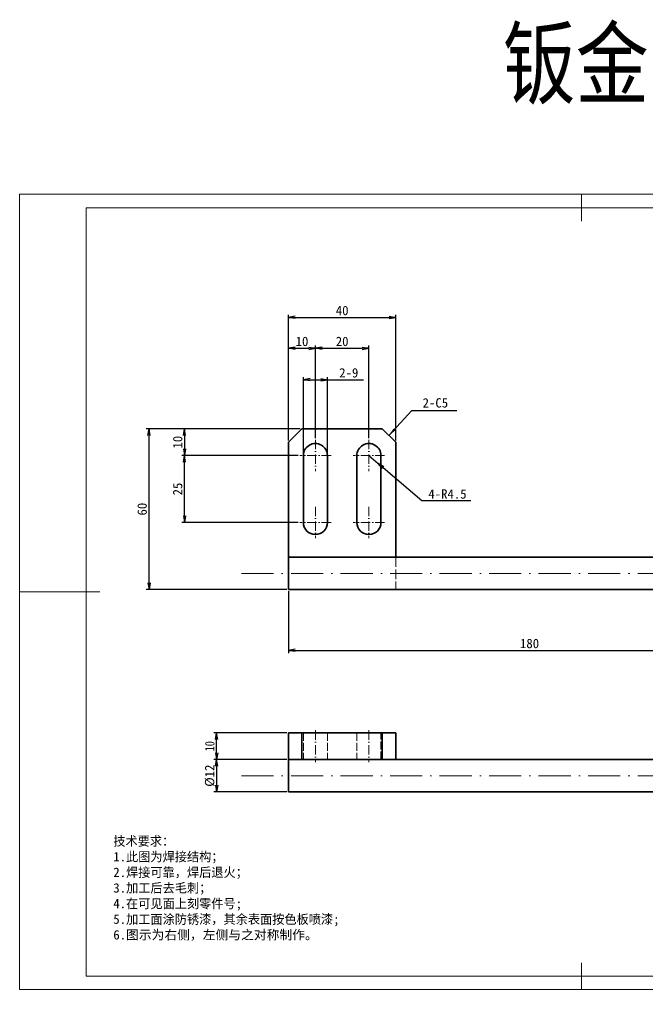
# Model space of a CAD drawing. Header units: millimetres. Extents: x -15766 to 80009, y -9701 to 15159.
# Drawn here: x -5227.5 to -4992.8, y 11134.1 to 11496.4 of the extents above; entities that cross this region are included whole.
import ezdxf

# ---------------------------------------------------------------- set-up
doc = ezdxf.new("R2010")
doc.units = ezdxf.units.MM
for name, pattern in [('CENTER-HOKUTO_1', [16, 13, -1, 1, -1]), ('DASHDOT', [18.5, 12, -3, 0.5, -3]), ('DASHED', [15, 12, -3]), ('HIDDEN-HOKUTO_1', [2, 1, -1])]:
    doc.linetypes.add(name, pattern=pattern)
doc.layers.get('DEFPOINTS').update_dxf_attribs({"lineweight": 18})
for name, color, linetype, lineweight in [('AM_7', 2, 'CENTER-HOKUTO_1', 18), ('AM_HID', 1, 'HIDDEN-HOKUTO_1', 18), ('AM_VIS', 7, 'Continuous', 18), ('CDRAFT0', 7, 'Continuous', 18), ('DIM', 253, 'Continuous', 20), ('word_dim', 9, 'Continuous', 18), ('粗实线层_1', 7, 'Continuous', 15)]:
    doc.layers.add(name, color=color, linetype=linetype, lineweight=lineweight)
doc.styles.add('DIM', font='', dxfattribs={"width": 0.8})
doc.styles.get('DIM').set_extended_font_data('NSimSun')
doc.dimstyles.new('1-1', dxfattribs={"dimtxt": 3.5, "dimasz": 3, "dimexe": 1, "dimexo": 0, "dimgap": 1, "dimtad": 1, "dimdsep": 46, "dimtxsty": 'DIM', "dimblk": '_CAXARROW', "dimcen": 0, "dimdle": 6, "dimclrd": 256, "dimclre": 256, "dimclrt": 3, "dimazin": 2, "dimtfac": 0.707107, "dimtmove": 0, "dimatfit": 3, "dimfxl": 0, "dimfrac": 2, "dimtolj": 1, "dimarcsym": 0})
doc.dimstyles.new('1-1$0', dxfattribs={"dimtxt": 3.5, "dimasz": 2.5, "dimexe": 1, "dimexo": 0.625, "dimgap": 0.8, "dimtad": 1, "dimdsep": 46, "dimtxsty": 'DIM', "dimblk": 'OPEN', "dimcen": 0, "dimdle": 5, "dimclrd": 256, "dimclre": 256, "dimclrt": 3, "dimazin": 3, "dimtfac": 0.5, "dimtmove": 0, "dimatfit": 3, "dimldrblk": 'OPEN', "dimfxl": 0, "dimtolj": 1, "dimarcsym": 0})
doc.dimstyles.new('1-1$4', dxfattribs={"dimtxt": 3.5, "dimasz": 2.5, "dimexe": 1, "dimexo": 0.625, "dimgap": 0.8, "dimtad": 1, "dimtih": 1, "dimtoh": 1, "dimzin": 12, "dimdsep": 46, "dimtxsty": 'DIM', "dimblk": 'OPEN', "dimcen": 0, "dimdle": 5, "dimclrd": 256, "dimclre": 256, "dimclrt": 3, "dimazin": 3, "dimtfac": 0.5, "dimtmove": 0, "dimatfit": 3, "dimldrblk": 'OPEN', "dimfxl": 0, "dimtolj": 1, "dimarcsym": 0})

# ---------------------------------------------------------------- blocks, each defined once
blk = doc.blocks.new('*X36')
at = {"layer": 'CDRAFT0'}
for p, q in [((420, 297), (0, 297)), ((0, 297), (0, 0)), ((420, 0), (420, 297)), ((0, 0), (420, 0))]:
    blk.add_line(p, q, dxfattribs=at)
at = {"layer": '粗实线层_1'}
for p, q in [((210, 297), (210, 287)), ((415, 292), (25, 292)), ((25, 292), (25, 5)), ((415, 5), (415, 292)), ((0, 148.5), (30, 148.5)), ((420, 148.5), (410, 148.5)), ((210, 0), (210, 10)), ((25, 5), (415, 5))]:
    blk.add_line(p, q, dxfattribs=at)
blk = doc.blocks.new('_OPEN')
at = {"color": 0, "linetype": 'ByBlock', "lineweight": -2}
for p, q in [((-1, 0.166667), (0, 0)), ((-1, -0.166667), (0, 0)), ((0, 0), (-1, 0))]:
    blk.add_line(p, q, dxfattribs=at)
blk = doc.blocks.new('*D404')
at = {"layer": 'DEFPOINTS', "color": 0, "transparency": 16777216}
for p in [(-4946.91, 11289.54), (-5126.91, 11283.54), (-4946.91, 11260.79)]:
    blk.add_point(p, dxfattribs=at)
at = {"layer": 'word_dim', "linetype": 'Continuous', "lineweight": -2, "transparency": 16777216}
for p, q in [((-4946.91, 11288.92), (-4946.91, 11259.79)), ((-5126.91, 11282.92), (-5126.91, 11259.79)), ((-5124.41, 11260.79), (-4949.41, 11260.79))]:
    blk.add_line(p, q, dxfattribs=at)
at = {"layer": 'word_dim', "lineweight": -2, "transparency": 16777216, "xscale": 2.5, "yscale": 2.5, "zscale": 2.5, "rotation": 180}
blk.add_blockref('_OPEN', (-5126.91, 11260.79), dxfattribs=at)
at = {"layer": 'word_dim', "lineweight": -2, "transparency": 16777216, "xscale": 2.5, "yscale": 2.5, "zscale": 2.5}
blk.add_blockref('_OPEN', (-4946.91, 11260.79), dxfattribs=at)
at = {"layer": 'word_dim', "color": 3, "transparency": 16777216, "insert": (-5036.91, 11263.34), "char_height": 3.5, "attachment_point": 5}
blk.add_mtext('\\A1;180', dxfattribs=at)
blk = doc.blocks.new('*D406')
at = {"layer": 'DEFPOINTS', "color": 0, "transparency": 16777216}
for p in [(-5179.06, 11343.54), (-5121.91, 11343.54), (-5126.91, 11283.54)]:
    blk.add_point(p, dxfattribs=at)
at = {"layer": 'word_dim', "linetype": 'Continuous', "lineweight": -2, "transparency": 16777216}
for p, q in [((-5122.54, 11343.54), (-5180.06, 11343.54)), ((-5179.06, 11286.04), (-5179.06, 11341.04)), ((-5127.54, 11283.54), (-5180.06, 11283.54))]:
    blk.add_line(p, q, dxfattribs=at)
at = {"layer": 'word_dim', "lineweight": -2, "transparency": 16777216, "xscale": 2.5, "yscale": 2.5, "zscale": 2.5}
for p, rotation in [((-5179.06, 11343.54), 90), ((-5179.06, 11283.54), 270)]:
    blk.add_blockref('_OPEN', p, dxfattribs=dict(at, rotation=rotation))
at = {"layer": 'word_dim', "color": 3, "transparency": 16777216, "insert": (-5181.61, 11313.54), "char_height": 3.5, "attachment_point": 5, "rotation": 90}
blk.add_mtext('\\A1;60', dxfattribs=at)
blk = doc.blocks.new('*D407')
at = {"layer": 'DEFPOINTS', "color": 0, "transparency": 16777216}
for p in [(-5126.91, 11219.99), (-5153.8, 11207.99), (-5126.91, 11207.99)]:
    blk.add_point(p, dxfattribs=at)
at = {"layer": 'word_dim', "linetype": 'Continuous', "lineweight": -2, "transparency": 16777216}
for p, q in [((-5127.54, 11219.99), (-5154.8, 11219.99)), ((-5153.8, 11217.49), (-5153.8, 11210.49)), ((-5127.54, 11207.99), (-5154.8, 11207.99))]:
    blk.add_line(p, q, dxfattribs=at)
at = {"layer": 'word_dim', "lineweight": -2, "transparency": 16777216, "xscale": 2.5, "yscale": 2.5, "zscale": 2.5}
for p, rotation in [((-5153.8, 11219.99), 90), ((-5153.8, 11207.99), 270)]:
    blk.add_blockref('_OPEN', p, dxfattribs=dict(at, rotation=rotation))
at = {"layer": 'word_dim', "color": 3, "transparency": 16777216, "insert": (-5156.35, 11213.99), "char_height": 3.5, "attachment_point": 5, "rotation": 90}
blk.add_mtext('\\A1;%%c12', dxfattribs=at)
blk = doc.blocks.new('*D408')
at = {"layer": 'DEFPOINTS', "color": 0, "transparency": 16777216}
for p in [(-5121.91, 11343.54), (-5165.79, 11333.54), (-5122.76, 11333.54)]:
    blk.add_point(p, dxfattribs=at)
at = {"layer": 'word_dim', "linetype": 'Continuous', "lineweight": -2, "transparency": 16777216}
for p, q in [((-5122.54, 11343.54), (-5166.79, 11343.54)), ((-5165.79, 11341.04), (-5165.79, 11336.04)), ((-5123.39, 11333.54), (-5166.79, 11333.54))]:
    blk.add_line(p, q, dxfattribs=at)
at = {"layer": 'word_dim', "lineweight": -2, "transparency": 16777216, "xscale": 2.5, "yscale": 2.5, "zscale": 2.5}
for p, rotation in [((-5165.79, 11343.54), 90), ((-5165.79, 11333.54), 270)]:
    blk.add_blockref('_OPEN', p, dxfattribs=dict(at, rotation=rotation))
at = {"layer": 'word_dim', "color": 3, "transparency": 16777216, "insert": (-5168.34, 11338.54), "char_height": 3.5, "attachment_point": 5, "rotation": 90}
blk.add_mtext('\\A1;10', dxfattribs=at)
blk = doc.blocks.new('*D409')
at = {"layer": 'DEFPOINTS', "color": 0, "transparency": 16777216}
for p in [(-5165.79, 11333.54), (-5122.76, 11333.54), (-5122.76, 11308.54)]:
    blk.add_point(p, dxfattribs=at)
at = {"layer": 'word_dim', "linetype": 'Continuous', "lineweight": -2, "transparency": 16777216}
for p, q in [((-5123.39, 11333.54), (-5166.79, 11333.54)), ((-5165.79, 11311.04), (-5165.79, 11331.04)), ((-5123.39, 11308.54), (-5166.79, 11308.54))]:
    blk.add_line(p, q, dxfattribs=at)
at = {"layer": 'word_dim', "lineweight": -2, "transparency": 16777216, "xscale": 2.5, "yscale": 2.5, "zscale": 2.5}
for p, rotation in [((-5165.79, 11333.54), 90), ((-5165.79, 11308.54), 270)]:
    blk.add_blockref('_OPEN', p, dxfattribs=dict(at, rotation=rotation))
at = {"layer": 'word_dim', "color": 3, "transparency": 16777216, "insert": (-5168.34, 11321.04), "char_height": 3.5, "attachment_point": 5, "rotation": 90}
blk.add_mtext('\\A1;25', dxfattribs=at)
blk = doc.blocks.new('*D410')
at = {"layer": 'DEFPOINTS', "color": 0, "transparency": 16777216}
for p in [(-5086.91, 11385.13), (-5126.91, 11338.54), (-5086.91, 11338.54)]:
    blk.add_point(p, dxfattribs=at)
at = {"layer": 'word_dim', "linetype": 'Continuous', "lineweight": -2, "transparency": 16777216}
for p, q in [((-5126.91, 11339.17), (-5126.91, 11386.13)), ((-5124.41, 11385.13), (-5089.41, 11385.13)), ((-5086.91, 11339.17), (-5086.91, 11386.13))]:
    blk.add_line(p, q, dxfattribs=at)
at = {"layer": 'word_dim', "lineweight": -2, "transparency": 16777216, "xscale": 2.5, "yscale": 2.5, "zscale": 2.5, "rotation": 180}
blk.add_blockref('_OPEN', (-5126.91, 11385.13), dxfattribs=at)
at = {"layer": 'word_dim', "lineweight": -2, "transparency": 16777216, "xscale": 2.5, "yscale": 2.5, "zscale": 2.5}
blk.add_blockref('_OPEN', (-5086.91, 11385.13), dxfattribs=at)
at = {"layer": 'word_dim', "color": 3, "transparency": 16777216, "insert": (-5106.91, 11387.68), "char_height": 3.5, "attachment_point": 5}
blk.add_mtext('\\A1;40', dxfattribs=at)
blk = doc.blocks.new('*D411')
at = {"layer": 'DEFPOINTS', "color": 0, "transparency": 16777216}
for p in [(-5116.91, 11373.61), (-5126.91, 11338.54), (-5116.91, 11339.39)]:
    blk.add_point(p, dxfattribs=at)
at = {"layer": 'word_dim', "linetype": 'Continuous', "lineweight": -2, "transparency": 16777216}
for p, q in [((-5126.91, 11339.17), (-5126.91, 11374.61)), ((-5124.41, 11373.61), (-5119.41, 11373.61)), ((-5116.91, 11340.02), (-5116.91, 11374.61))]:
    blk.add_line(p, q, dxfattribs=at)
at = {"layer": 'word_dim', "lineweight": -2, "transparency": 16777216, "xscale": 2.5, "yscale": 2.5, "zscale": 2.5, "rotation": 180}
blk.add_blockref('_OPEN', (-5126.91, 11373.61), dxfattribs=at)
at = {"layer": 'word_dim', "lineweight": -2, "transparency": 16777216, "xscale": 2.5, "yscale": 2.5, "zscale": 2.5}
blk.add_blockref('_OPEN', (-5116.91, 11373.61), dxfattribs=at)
at = {"layer": 'word_dim', "color": 3, "transparency": 16777216, "insert": (-5121.91, 11376.16), "char_height": 3.5, "attachment_point": 5}
blk.add_mtext('\\A1;10', dxfattribs=at)
blk = doc.blocks.new('*D412')
at = {"layer": 'DEFPOINTS', "color": 0, "transparency": 16777216}
for p in [(-5096.91, 11373.61), (-5116.91, 11339.39), (-5096.91, 11339.39)]:
    blk.add_point(p, dxfattribs=at)
at = {"layer": 'word_dim', "linetype": 'Continuous', "lineweight": -2, "transparency": 16777216}
for p, q in [((-5116.91, 11340.02), (-5116.91, 11374.61)), ((-5114.41, 11373.61), (-5099.41, 11373.61)), ((-5096.91, 11340.02), (-5096.91, 11374.61))]:
    blk.add_line(p, q, dxfattribs=at)
at = {"layer": 'word_dim', "lineweight": -2, "transparency": 16777216, "xscale": 2.5, "yscale": 2.5, "zscale": 2.5, "rotation": 180}
blk.add_blockref('_OPEN', (-5116.91, 11373.61), dxfattribs=at)
at = {"layer": 'word_dim', "lineweight": -2, "transparency": 16777216, "xscale": 2.5, "yscale": 2.5, "zscale": 2.5}
blk.add_blockref('_OPEN', (-5096.91, 11373.61), dxfattribs=at)
at = {"layer": 'word_dim', "color": 3, "transparency": 16777216, "insert": (-5106.91, 11376.16), "char_height": 3.5, "attachment_point": 5}
blk.add_mtext('\\A1;20', dxfattribs=at)
blk = doc.blocks.new('*D413')
at = {"layer": 'DEFPOINTS', "color": 0, "transparency": 16777216}
for p in [(-5112.41, 11361.88), (-5121.41, 11333.54), (-5112.41, 11333.54)]:
    blk.add_point(p, dxfattribs=at)
at = {"layer": 'word_dim', "linetype": 'Continuous', "lineweight": -2, "transparency": 16777216}
for p, q in [((-5121.41, 11334.17), (-5121.41, 11362.88)), ((-5112.41, 11334.17), (-5112.41, 11362.88)), ((-5118.91, 11361.88), (-5114.91, 11361.88)), ((-5112.41, 11361.88), (-5098.98, 11361.88))]:
    blk.add_line(p, q, dxfattribs=at)
at = {"layer": 'word_dim', "lineweight": -2, "transparency": 16777216, "xscale": 2.5, "yscale": 2.5, "zscale": 2.5, "rotation": 180}
blk.add_blockref('_OPEN', (-5121.41, 11361.88), dxfattribs=at)
at = {"layer": 'word_dim', "lineweight": -2, "transparency": 16777216, "xscale": 2.5, "yscale": 2.5, "zscale": 2.5}
blk.add_blockref('_OPEN', (-5112.41, 11361.88), dxfattribs=at)
at = {"layer": 'word_dim', "color": 3, "transparency": 16777216, "insert": (-5104.44, 11364.43), "char_height": 3.5, "attachment_point": 5}
blk.add_mtext('\\A1;2-9', dxfattribs=at)
blk = doc.blocks.new('_CAXARROW')
blk.add_hatch(color=0).paths.add_polyline_path([(0, 0), (-1, 0.125), (-1, -0.125)], flags=0)
blk = doc.blocks.new('*D414')
at = {"layer": 'DEFPOINTS', "color": 0, "transparency": 16777216}
for p in [(-5096.91, 11333.54), (-5093.49, 11330.62)]:
    blk.add_point(p, dxfattribs=at)
at = {"layer": 'word_dim', "linetype": 'Continuous', "lineweight": -2, "transparency": 16777216}
for p, q in [((-5096.91, 11333.54), (-5093.49, 11330.62)), ((-5077.12, 11316.63), (-5091.59, 11328.99)), ((-5058.82, 11316.63), (-5077.12, 11316.63))]:
    blk.add_line(p, q, dxfattribs=at)
at = {"layer": 'word_dim', "lineweight": -2, "transparency": 16777216, "xscale": 2.5, "yscale": 2.5, "zscale": 2.5, "rotation": 139.4797744836127}
blk.add_blockref('_OPEN', (-5093.49, 11330.62), dxfattribs=at)
at = {"layer": 'word_dim', "color": 3, "transparency": 16777216, "insert": (-5067.57, 11319.18), "char_height": 3.5, "attachment_point": 5}
blk.add_mtext('\\A1;4-R4.5', dxfattribs=at)
blk = doc.blocks.new('*D415')
at = {"layer": 'DEFPOINTS', "color": 0, "transparency": 16777216}
for p in [(-4944.99, 11315.53), (-4923.93, 11309.74), (-5126.91, 11295.54), (-4950.93, 11295.54), (-4946.43, 11296.75)]:
    blk.add_point(p, dxfattribs=at)
at = {"layer": 'word_dim', "linetype": 'Continuous', "lineweight": -2, "transparency": 16777216}
blk.add_arc((-4948.52, 11295.54), 20.3, 38.4768, 171.5232, dxfattribs=at)
at = {"layer": 'word_dim', "lineweight": -2, "transparency": 16777216, "xscale": 3, "yscale": 3, "zscale": 3}
for p, rotation in [((-4930.94, 11305.69), 304.2383641742703), ((-4968.81, 11295.54), 265.7615898806693)]:
    blk.add_blockref('_CAXARROW', p, dxfattribs=dict(at, rotation=rotation))
at = {"layer": 'word_dim', "color": 3, "transparency": 16777216, "insert": (-4954.48, 11317.8), "char_height": 3.5, "attachment_point": 5, "rotation": 15}
blk.add_mtext('\\A1;150°', dxfattribs=at)
blk = doc.blocks.new('*D328')
at = {"layer": 'DEFPOINTS', "color": 0, "transparency": 16777216}
for p in [(-5153.8, 11229.99), (-5126.91, 11229.99), (-5126.91, 11219.99)]:
    blk.add_point(p, dxfattribs=at)
at = {"layer": 'word_dim', "linetype": 'Continuous', "lineweight": -2, "transparency": 16777216}
for p, q in [((-5127.54, 11229.99), (-5154.8, 11229.99)), ((-5153.8, 11222.49), (-5153.8, 11227.49)), ((-5127.54, 11219.99), (-5154.8, 11219.99))]:
    blk.add_line(p, q, dxfattribs=at)
at = {"layer": 'word_dim', "lineweight": -2, "transparency": 16777216, "xscale": 2.5, "yscale": 2.5, "zscale": 2.5}
for p, rotation in [((-5153.8, 11229.99), 90), ((-5153.8, 11219.99), 270)]:
    blk.add_blockref('_OPEN', p, dxfattribs=dict(at, rotation=rotation))
at = {"layer": 'word_dim', "color": 3, "transparency": 16777216, "insert": (-5156.35, 11224.99), "char_height": 3.5, "attachment_point": 5, "rotation": 90, "style": 'DIM'}
blk.add_mtext('\\A1;10', dxfattribs=at)

msp = doc.modelspace()

# ---------------------------------------------------------------- linework, layer by layer
at = {"layer": 'AM_7', "linetype": 'DASHDOT', "lineweight": 13, "ltscale": 0.292499}
for p, q in [((-5116.91045, 11339.39044), (-5116.91045, 11327.69048)), ((-5096.91045, 11339.39044), (-5096.91045, 11327.69048)), ((-5116.91045, 11314.39044), (-5116.91045, 11302.69048)), ((-5096.91045, 11314.39044), (-5096.91045, 11302.69048))]:
    msp.add_line(p, q, dxfattribs=at)
at = {"layer": 'AM_7', "linetype": 'DASHDOT', "lineweight": 13, "ltscale": 0.292505}
for p, q in [((-5111.06035, 11333.54046), (-5122.76054, 11333.54046)), ((-5091.06035, 11333.54046), (-5102.76054, 11333.54046)), ((-5111.06035, 11308.54046), (-5122.76054, 11308.54046)), ((-5091.06035, 11308.54046), (-5102.76054, 11308.54046))]:
    msp.add_line(p, q, dxfattribs=at)
at = {"layer": 'AM_7', "linetype": 'DASHDOT', "lineweight": 13}
for p, q in [((-5144.50859, 11289.54046), (-4933.33183, 11289.54046)), ((-5144.50859, 11213.99372), (-4933.33183, 11213.99372))]:
    msp.add_line(p, q, dxfattribs=at)
at = {"layer": 'AM_7', "linetype": 'DASHDOT', "lineweight": 13, "ltscale": 0.300015}
for p, q in [((-5116.91045, 11230.99372), (-5116.91045, 11218.9931)), ((-5096.91045, 11230.99372), (-5096.91045, 11218.9931))]:
    msp.add_line(p, q, dxfattribs=at)
at = {"layer": 'AM_HID', "linetype": 'DASHED', "lineweight": 13, "ltscale": 0.3}
msp.add_line((-5086.91045, 11295.54046), (-5086.91045, 11283.54046), dxfattribs=at)
at = {"layer": 'AM_HID', "linetype": 'DASHED', "lineweight": 13, "ltscale": 0.25}
for p, q in [((-5121.41045, 11229.99372), (-5121.41045, 11219.99372)), ((-5112.41045, 11229.99372), (-5112.41045, 11219.99372)), ((-5101.41045, 11229.99372), (-5101.41045, 11219.99372)), ((-5092.41045, 11219.99372), (-5092.41045, 11229.99372))]:
    msp.add_line(p, q, dxfattribs=at)
at = {"layer": 'AM_HID', "linetype": 'DASHED', "lineweight": 13}
msp.add_line((-5126.91045, 11219.99372), (-5086.91045, 11219.99372), dxfattribs=at)
at = {"layer": 'AM_VIS', "lineweight": 35, "ltscale": 0.176777}
for p, q in [((-5121.91045, 11343.54046), (-5126.91045, 11338.54046)), ((-5091.91045, 11343.54046), (-5086.91045, 11338.54046))]:
    msp.add_line(p, q, dxfattribs=at)
at = {"layer": 'AM_VIS', "lineweight": 35}
for p, q in [((-5091.91045, 11343.54046), (-5121.91045, 11343.54046)), ((-5126.91045, 11283.54046), (-5126.91045, 11338.54046)), ((-5086.91045, 11338.54046), (-5086.91045, 11295.54046)), ((-5121.41045, 11308.54046), (-5121.41045, 11333.54046)), ((-5112.41045, 11333.54046), (-5112.41045, 11308.54046)), ((-5101.41045, 11308.54046), (-5101.41045, 11333.54046)), ((-5092.41045, 11333.54046), (-5092.41045, 11308.54046)), ((-5126.91045, 11295.54046), (-4950.92949, 11295.54046)), ((-5126.91045, 11283.54046), (-4950.92949, 11283.54046)), ((-5126.91045, 11283.54046), (-5086.91045, 11283.54046)), ((-5091.91045, 11229.99372), (-5121.91045, 11229.99372)), ((-5091.91045, 11219.99372), (-5121.91045, 11219.99372)), ((-5086.91045, 11219.99372), (-4950.92949, 11219.99372)), ((-5126.91045, 11207.99372), (-4950.92949, 11207.99372))]:
    msp.add_line(p, q, dxfattribs=at)
at = {"layer": 'AM_VIS', "lineweight": 35, "ltscale": 0.3}
msp.add_line((-5126.91045, 11295.54046), (-5126.91045, 11283.54046), dxfattribs=at)
at = {"layer": 'AM_VIS', "lineweight": 35, "ltscale": 0.125}
for p, q in [((-5121.91045, 11229.99372), (-5126.91045, 11229.99372)), ((-5091.91045, 11229.99372), (-5086.91045, 11229.99372)), ((-5121.91045, 11219.99372), (-5126.91045, 11219.99372)), ((-5091.91045, 11219.99372), (-5086.91045, 11219.99372))]:
    msp.add_line(p, q, dxfattribs=at)
at = {"layer": 'AM_VIS', "lineweight": 35, "ltscale": 0.25}
for p, q in [((-5126.91045, 11219.99372), (-5126.91045, 11229.99372)), ((-5121.91045, 11219.99372), (-5121.91045, 11229.99372)), ((-5091.91045, 11219.99372), (-5091.91045, 11229.99372)), ((-5086.91045, 11219.99372), (-5086.91045, 11229.99372))]:
    msp.add_line(p, q, dxfattribs=at)
at = {"layer": 'AM_VIS', "lineweight": 35, "ltscale": 0.15}
for p, q in [((-5126.91045, 11219.99372), (-5126.91045, 11213.99372)), ((-5126.91045, 11213.99372), (-5126.91045, 11207.99372))]:
    msp.add_line(p, q, dxfattribs=at)
at = {"layer": 'AM_VIS', "lineweight": 35}
for centre, start, end in [((-5116.91045, 11333.54046), 0, 180.000005), ((-5096.91045, 11333.54046), 0, 180.000005), ((-5116.91045, 11308.54046), 180.000005, 0), ((-5096.91045, 11308.54046), 180.000005, 0)]:
    msp.add_arc(centre, 4.5, start, end, dxfattribs=at)

# ---------------------------------------------------------------- block references
at = {"layer": 'word_dim'}
msp.add_blockref('*X36', (-5227.47404, 11134.10436), dxfattribs=at)

# ---------------------------------------------------------------- texts
at = {"layer": 'DIM', "insert": (-5046.94274, 11492.48056), "char_height": 25, "width": 104.980501, "attachment_point": 1, "style": 'DIM'}
msp.add_mtext('{\\C3;钣金}', dxfattribs=at)
at = {"layer": 'word_dim', "color": 3, "insert": (-5076.85249, 11351.42088), "char_height": 3.5, "attachment_point": 7}
msp.add_mtext('2-C5', dxfattribs=at)
at = {"layer": 'word_dim', "linetype": 'Continuous', "ltscale": 4, "insert": (-5192.39271, 11191.32954), "char_height": 3.5, "width": 139.6035818, "attachment_point": 1}
msp.add_mtext('{\\C3;技术要求：\\P1.此图为焊接结构；\\P2.焊接可靠，焊后退火；\\P3.加工后去毛刺；\\P4.在可见面上刻零件号;\\P5.加工面涂防锈漆，其余表面按色板喷漆;\\P\\fNSimSun|b0|i0|c134|p49;6.\\fSimSun|b0|i0|c134|p49;图示为右侧，左侧与之对称制作。}', dxfattribs=at)

# ---------------------------------------------------------------- dimensions: what is measured, and where the dimension line sits
at = {"layer": 'word_dim', "color": 3}
for base, p1, p2, picture, middle in [((-5086.91045, 11385.13289), (-5126.91045, 11338.54046), (-5086.91045, 11338.54046), '*D410', (-5106.91045, 11387.68289)), ((-5116.91045, 11373.60509), (-5126.91045, 11338.54046), (-5116.91045, 11339.39044), '*D411', (-5121.91045, 11376.15509)), ((-5096.91045, 11373.60509), (-5116.91045, 11339.39044), (-5096.91045, 11339.39044), '*D412', (-5106.91045, 11376.15509)), ((-4946.9106, 11260.78661), (-5126.91045, 11283.54046), (-4946.9106, 11289.54046), '*D404', (-5036.91052, 11263.33661))]:
    dim = msp.add_linear_dim(base=base, p1=p1, p2=p2, dimstyle='1-1$0', override={"dimtxsty": 'Standard'}, dxfattribs=at)
    dim.commit()
    dim.dimension.update_dxf_attribs({"geometry": picture, "text_midpoint": middle})
dim = msp.add_linear_dim(base=(-5112.41045, 11361.88186), p1=(-5121.41045, 11333.54046), p2=(-5112.41045, 11333.54046), text='2-<>', dimstyle='1-1$0', override={"dimtxsty": 'Standard'}, dxfattribs=at)
dim.commit()
dim.dimension.update_dxf_attribs({"geometry": '*D413', "text_midpoint": (-5104.44378, 11364.43186)})
for base, p1, p2, override, picture, middle in [((-5179.05782, 11343.54046), (-5126.91045, 11283.54046), (-5121.91045, 11343.54046), {"dimtxsty": 'Standard'}, '*D406', (-5181.60782, 11313.54046)), ((-5165.79271, 11333.54046), (-5121.91045, 11343.54046), (-5122.76054, 11333.54046), {"dimtxsty": 'Standard'}, '*D408', (-5168.34271, 11338.54046)), ((-5165.79271, 11333.54046), (-5122.76054, 11308.54046), (-5122.76054, 11333.54046), {"dimtxsty": 'Standard'}, '*D409', (-5168.34271, 11321.04046)), ((-5153.79664, 11207.99372), (-5126.91045, 11219.99372), (-5126.91045, 11207.99372), {"dimpost": '%%c<>', "dimtxsty": 'Standard'}, '*D407', (-5156.34664, 11213.99372))]:
    dim = msp.add_linear_dim(base=base, p1=p1, p2=p2, angle=90, dimstyle='1-1$0', override=override, dxfattribs=at)
    dim.commit()
    dim.dimension.update_dxf_attribs({"geometry": picture, "text_midpoint": middle})
dim = msp.add_radius_dim(center=(-5096.91045, 11333.54046), mpoint=(-5093.48965, 11330.61674), text='4-<>', dimstyle='1-1$4', override={"dimtxsty": 'Standard'}, dxfattribs=at)
dim.commit()
dim.dimension.update_dxf_attribs({"geometry": '*D414', "text_midpoint": (-5067.57202, 11316.62746), "dimtype": 164})
dim = msp.add_angular_dim_2l(base=(-4944.99346, 11315.52796), line1=((-4946.42949, 11296.74615), (-4923.92949, 11309.7365)), line2=((-5126.91045, 11295.54046), (-4950.92949, 11295.54046)), dimstyle='1-1', override={"dimtxsty": 'Standard'}, dxfattribs=at)
dim.commit()
dim.dimension.update_dxf_attribs({"geometry": '*D415', "text_midpoint": (-4954.4825, 11317.80104)})
at = {"layer": 'word_dim'}
dim = msp.add_linear_dim(base=(-5153.79664, 11229.99372), p1=(-5126.91045, 11219.99372), p2=(-5126.91045, 11229.99372), angle=90, dimstyle='1-1$0', dxfattribs=at)
dim.commit()
dim.dimension.update_dxf_attribs({"geometry": '*D328', "text_midpoint": (-5156.34664, 11224.99372)})

# ---------------------------------------------------------------- leaders
at = {"layer": 'word_dim', "color": 3, "annotation_type": 0, "has_hookline": 1, "hookline_direction": 0, "text_width": 12.83333}
msp.add_leader([(-5089.41045, 11341.04046), (-5080.85249, 11350.42088), (-5077.85249, 11350.42088)], dimstyle='1-1', override={"dimgap": 1, "dimtad": 1, "dimtxsty": 'Standard'}, dxfattribs=at)

doc.saveas('drawing.dxf')
